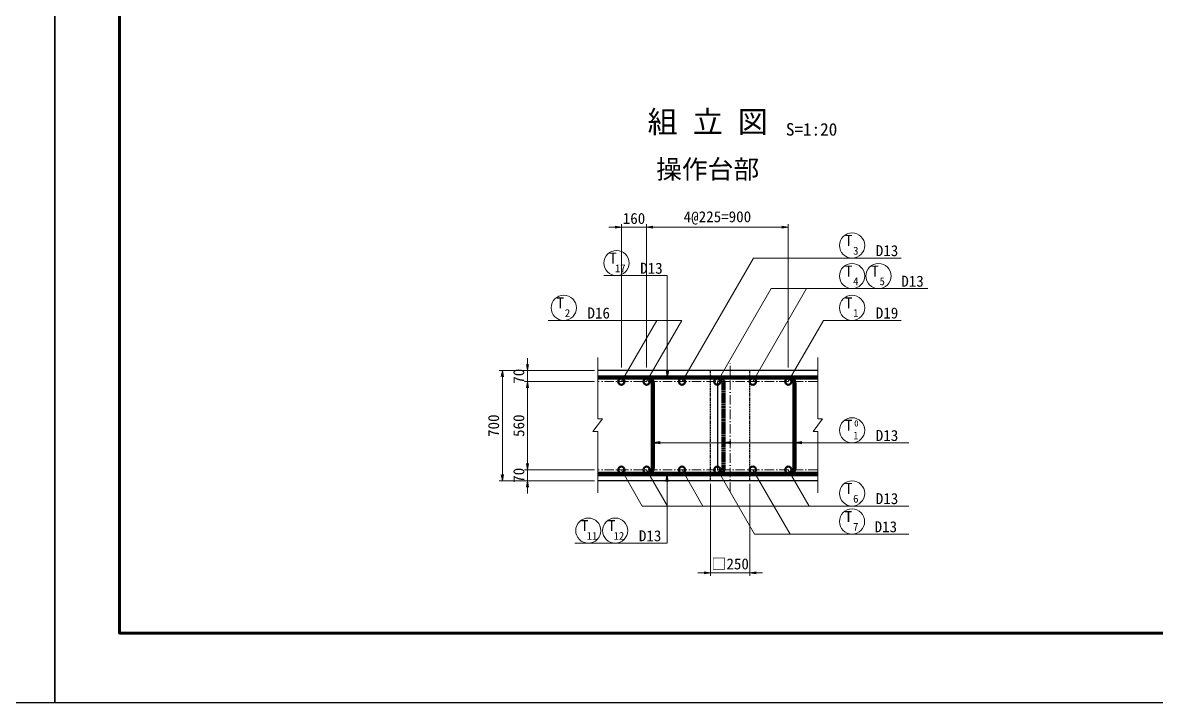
# Model space of a CAD drawing. Header units: millimetres. Extents: x 169470 to 758170, y -17820 to 11880.
# Drawn here: x 295107 to 313112, y -17820 to -7022 of the extents above; entities that cross this region are included whole.
import ezdxf
from ezdxf.enums import TextEntityAlignment as Align

# ---------------------------------------------------------------- set-up
doc = ezdxf.new("R2010")
doc.units = ezdxf.units.MM
doc.header["$LTSCALE"] = 50
doc.header["$PDSIZE"] = 300
doc.linetypes.add('DASHED2', pattern=[0.375, 0.25, -0.125])
doc.linetypes.add('SXF_一点短鎖線', pattern=[9.25, 6, -1.5, 0.25, -1.5])
doc.layers.get('Defpoints').update_dxf_attribs({"color": 151})
for name, color, linetype, lineweight in [('D-BMK', 2, 'SXF_一点短鎖線', 13), ('D-STR', 1, 'Continuous', 25), ('D-STR-DIM', 7, 'Continuous', 13), ('D-STR-HTXT', 7, 'Continuous', 13), ('D-STR-STR1', 2, 'Continuous', 50), ('D-STR-STR2', 6, 'Continuous', 50), ('D-STR-STR3', 4, 'Continuous', 50), ('D-STR-TXT', 7, 'Continuous', 13), ('D-TTL', 2, 'Continuous', 140)]:
    doc.layers.add(name, color=color, linetype=linetype, lineweight=lineweight)
doc.styles.add('YOKO_GOTHIC', font='MS Gothic.ttf')
doc.dimstyles.new('S50', dxfattribs={"dimscale": 50, "dimtxt": 3.5, "dimasz": 2, "dimexe": 1, "dimexo": 1, "dimgap": 1, "dimtad": 1, "dimdec": 0, "dimzin": 1, "dimdsep": 46, "dimtxsty": 'YOKO_GOTHIC', "dimblk": 'OPEN', "dimcen": 0, "dimclrd": 256, "dimclre": 256, "dimclrt": 256, "dimaunit": 1, "dimadec": 3, "dimazin": 0, "dimtfac": 1, "dimtdec": 0, "dimtix": 1, "dimtmove": 2, "dimatfit": 3, "dimldrblk": 'OPEN', "dimfxl": 1, "dimlwd": -1, "dimlwe": -1, "dimarcsym": 2})
doc.dimstyles.new('S50-20', dxfattribs={"dimscale": 50, "dimtxt": 3.5, "dimasz": 2, "dimexe": 1, "dimexo": 1, "dimgap": 1, "dimtad": 1, "dimdec": 0, "dimlfac": 0.4, "dimzin": 1, "dimdsep": 46, "dimtxsty": 'YOKO_GOTHIC', "dimblk": 'OPEN', "dimcen": 0, "dimclrd": 256, "dimclre": 256, "dimclrt": 256, "dimaunit": 1, "dimadec": 3, "dimazin": 0, "dimtfac": 1, "dimtdec": 0, "dimtix": 1, "dimtmove": 2, "dimatfit": 3, "dimldrblk": 'OPEN', "dimfxl": 1, "dimlwd": -1, "dimlwe": -1, "dimarcsym": 0})

# ---------------------------------------------------------------- blocks, each defined once
blk = doc.blocks.new('_Open')
at = {"color": 0, "linetype": 'ByBlock', "lineweight": -2}
for p, q in [((-1, 0.17), (0, 0)), ((-1, -0.17), (0, 0)), ((0, 0), (-1, 0))]:
    blk.add_line(p, q, dxfattribs=at)
blk = doc.blocks.new('*D3402')
at = {"layer": 'D-STR-DIM', "transparency": 16777216}
for p, q in [((304616, -12500), (304616, -10221)), ((305016, -12500), (305016, -10221)), ((304516, -10271), (304416, -10271)), ((304616, -10271), (305016, -10271)), ((305116, -10271), (305216, -10271))]:
    blk.add_line(p, q, dxfattribs=at)
at = {"layer": 'Defpoints', "color": 0, "transparency": 16777216}
for p in [(305016, -10271), (304616, -12550), (305016, -12550)]:
    blk.add_point(p, dxfattribs=at)
at = {"layer": 'D-STR-DIM', "transparency": 16777216, "xscale": 100, "yscale": 100, "zscale": 100}
blk.add_blockref('_Open', (304616, -10271), dxfattribs=at)
at = {"layer": 'D-STR-DIM', "transparency": 16777216, "xscale": 100, "yscale": 100, "zscale": 100, "rotation": 180}
blk.add_blockref('_Open', (305016, -10271), dxfattribs=at)
at = {"layer": 'D-STR-DIM', "transparency": 16777216, "insert": (304816, -10133), "char_height": 175, "attachment_point": 5, "style": 'YOKO_GOTHIC'}
blk.add_mtext('160', dxfattribs=at)
blk = doc.blocks.new('*D3403')
at = {"layer": 'D-STR-DIM', "transparency": 16777216}
for p, q in [((305016, -12500), (305016, -10221)), ((307266, -12500), (307266, -10221)), ((305116, -10271), (307166, -10271))]:
    blk.add_line(p, q, dxfattribs=at)
at = {"layer": 'Defpoints', "color": 0, "transparency": 16777216}
for p in [(307266, -10271), (305016, -12550), (307266, -12550)]:
    blk.add_point(p, dxfattribs=at)
at = {"layer": 'D-STR-DIM', "transparency": 16777216, "xscale": 100, "yscale": 100, "zscale": 100, "rotation": 180}
blk.add_blockref('_Open', (305016, -10271), dxfattribs=at)
at = {"layer": 'D-STR-DIM', "transparency": 16777216, "xscale": 100, "yscale": 100, "zscale": 100}
blk.add_blockref('_Open', (307266, -10271), dxfattribs=at)
at = {"layer": 'D-STR-DIM', "transparency": 16777216, "insert": (306141, -10124), "char_height": 175, "attachment_point": 5, "style": 'YOKO_GOTHIC'}
blk.add_mtext('4@225=900', dxfattribs=at)
blk = doc.blocks.new('*D3404')
at = {"layer": 'D-STR-DIM', "transparency": 16777216}
for p, q in [((304189, -12725), (303075, -12725)), ((303125, -14025), (303125, -12825)), ((304189, -14125), (303075, -14125))]:
    blk.add_line(p, q, dxfattribs=at)
at = {"layer": 'Defpoints', "color": 0, "transparency": 16777216}
for p in [(303125, -12725), (304239, -12725), (304239, -14125)]:
    blk.add_point(p, dxfattribs=at)
at = {"layer": 'D-STR-DIM', "transparency": 16777216, "xscale": 100, "yscale": 100, "zscale": 100}
for p, rotation in [((303125, -12725), 90), ((303125, -14125), 270)]:
    blk.add_blockref('_Open', p, dxfattribs=dict(at, rotation=rotation))
at = {"layer": 'D-STR-DIM', "transparency": 16777216, "insert": (302987, -13425), "char_height": 175, "attachment_point": 5, "rotation": 90, "style": 'YOKO_GOTHIC'}
blk.add_mtext('560', dxfattribs=at)
blk = doc.blocks.new('*D3405')
at = {"layer": 'D-STR-DIM', "transparency": 16777216}
for p, q in [((303125, -14025), (303125, -13925)), ((304189, -14125), (303075, -14125)), ((303125, -14300), (303125, -14125)), ((304189, -14300), (303075, -14300)), ((303125, -14400), (303125, -14500))]:
    blk.add_line(p, q, dxfattribs=at)
at = {"layer": 'Defpoints', "color": 0, "transparency": 16777216}
for p in [(303125, -14125), (304239, -14125), (304239, -14300)]:
    blk.add_point(p, dxfattribs=at)
at = {"layer": 'D-STR-DIM', "transparency": 16777216, "xscale": 100, "yscale": 100, "zscale": 100}
for p, rotation in [((303125, -14125), 270), ((303125, -14300), 90)]:
    blk.add_blockref('_Open', p, dxfattribs=dict(at, rotation=rotation))
at = {"layer": 'D-STR-DIM', "transparency": 16777216, "insert": (302987, -14213), "char_height": 175, "attachment_point": 5, "rotation": 90, "style": 'YOKO_GOTHIC'}
blk.add_mtext('70', dxfattribs=at)
blk = doc.blocks.new('*D3406')
at = {"layer": 'D-STR-DIM', "transparency": 16777216}
for p, q in [((303125, -12450), (303125, -12350)), ((304189, -12550), (303075, -12550)), ((303125, -12725), (303125, -12550)), ((304189, -12725), (303075, -12725)), ((303125, -12825), (303125, -12925))]:
    blk.add_line(p, q, dxfattribs=at)
at = {"layer": 'Defpoints', "color": 0, "transparency": 16777216}
for p in [(303125, -12550), (304239, -12550), (304239, -12725)]:
    blk.add_point(p, dxfattribs=at)
at = {"layer": 'D-STR-DIM', "transparency": 16777216, "xscale": 100, "yscale": 100, "zscale": 100}
for p, rotation in [((303125, -12550), 270), ((303125, -12725), 90)]:
    blk.add_blockref('_Open', p, dxfattribs=dict(at, rotation=rotation))
at = {"layer": 'D-STR-DIM', "transparency": 16777216, "insert": (302987, -12638), "char_height": 175, "attachment_point": 5, "rotation": 90, "style": 'YOKO_GOTHIC'}
blk.add_mtext('70', dxfattribs=at)
blk = doc.blocks.new('*D3407')
at = {"layer": 'D-STR-DIM', "transparency": 16777216}
for p, q in [((304189, -12550), (302675, -12550)), ((302725, -14200), (302725, -12650)), ((304189, -14300), (302675, -14300))]:
    blk.add_line(p, q, dxfattribs=at)
at = {"layer": 'Defpoints', "color": 0, "transparency": 16777216}
for p in [(302725, -12550), (304239, -12550), (304239, -14300)]:
    blk.add_point(p, dxfattribs=at)
at = {"layer": 'D-STR-DIM', "transparency": 16777216, "xscale": 100, "yscale": 100, "zscale": 100}
for p, rotation in [((302725, -12550), 90), ((302725, -14300), 270)]:
    blk.add_blockref('_Open', p, dxfattribs=dict(at, rotation=rotation))
at = {"layer": 'D-STR-DIM', "transparency": 16777216, "insert": (302587, -13425), "char_height": 175, "attachment_point": 5, "rotation": 90, "style": 'YOKO_GOTHIC'}
blk.add_mtext('700', dxfattribs=at)
blk = doc.blocks.new('*D3408')
at = {"layer": 'D-STR-DIM', "transparency": 16777216}
for p, q in [((306031, -14350), (306031, -15812)), ((306656, -14350), (306656, -15812)), ((305931, -15762), (305831, -15762)), ((306656, -15762), (306031, -15762)), ((306756, -15762), (306856, -15762))]:
    blk.add_line(p, q, dxfattribs=at)
at = {"layer": 'Defpoints', "color": 0, "transparency": 16777216}
for p in [(306031, -14300), (306656, -14300), (306031, -15762)]:
    blk.add_point(p, dxfattribs=at)
at = {"layer": 'D-STR-DIM', "transparency": 16777216, "xscale": 100, "yscale": 100, "zscale": 100}
blk.add_blockref('_Open', (306031, -15762), dxfattribs=at)
at = {"layer": 'D-STR-DIM', "transparency": 16777216, "xscale": 100, "yscale": 100, "zscale": 100, "rotation": 180}
blk.add_blockref('_Open', (306656, -15762), dxfattribs=at)
at = {"layer": 'D-STR-DIM', "transparency": 16777216, "insert": (306343, -15623), "char_height": 175, "attachment_point": 5, "style": 'YOKO_GOTHIC'}
blk.add_mtext('□250', dxfattribs=at)

msp = doc.modelspace()

# ---------------------------------------------------------------- linework, layer by layer
at = {"layer": 'D-BMK', "ltscale": 0.5}
for p, q in [((306343.42, -14474.77), (306343.42, -12413.46)), ((307733.92, -12725.15), (304239.03, -12725.15)), ((307733.92, -14125.15), (304239.03, -14125.15))]:
    msp.add_line(p, q, dxfattribs=at)
at = {"layer": 'D-STR'}
for p, q in [((307733.92, -12550.15), (304239.03, -12550.15)), ((307733.92, -14300.15), (304239.03, -14300.15))]:
    msp.add_line(p, q, dxfattribs=at)
at = {"layer": 'D-STR', "linetype": 'DASHED2', "ltscale": 1.5}
for p, q in [((306030.92, -14300.15), (306030.92, -12550.15)), ((306655.92, -14300.15), (306655.92, -12550.15))]:
    msp.add_line(p, q, dxfattribs=at)
at = {"layer": 'D-STR-HTXT'}
for p, q in [((305578.42, -12725.15), (306712.3, -10761.21)), ((309059.94, -10761.21), (306712.3, -10761.21)), ((304337.95, -11040.47), (305344.51, -11040.47)), ((306140.92, -12725.15), (306994.55, -11246.62)), ((306703.42, -12725.15), (307557.05, -11246.62)), ((309484.1, -11246.62), (306994.55, -11246.62)), ((305577.91, -11751.75), (303452.92, -11751.75)), ((304615.92, -12725.15), (305177.91, -11751.75)), ((305015.92, -12725.15), (305577.91, -11751.75)), ((307265.92, -12725.15), (307827.91, -11751.75)), ((309059.94, -11751.75), (307827.91, -11751.75)), ((309180.83, -13697.82), (305130.92, -13697.82)), ((304615.92, -14125.15), (304948.3, -14700.85)), ((305015.92, -14125.15), (305348.3, -14700.85)), ((305578.42, -14125.15), (305910.8, -14700.85)), ((306140.92, -14125.15), (306731.37, -15147.84)), ((306703.42, -14125.15), (307293.87, -15147.84)), ((307265.92, -14125.15), (307598.3, -14700.85)), ((309180.83, -14700.85), (304948.3, -14700.85)), ((303874.91, -15291.78), (305342.57, -15291.78)), ((309180.83, -15147.84), (306731.37, -15147.84))]:
    msp.add_line(p, q, dxfattribs=at)
for points in [[(304239.03, -14493.59), (304239.03, -13515.11), (304164.03, -13515.11), (304314.03, -13315.11), (304239.03, -13315.11), (304239.03, -12341.94)], [(307733.92, -14493.59), (307733.92, -13515.11), (307658.93, -13515.11), (307808.92, -13315.11), (307733.92, -13315.11), (307733.92, -12341.94)]]:
    msp.add_lwpolyline(points, dxfattribs=at)
for centre in [(308279.62, -10561.21), (304537.95, -10840.47), (308279.62, -11046.62), (308699.34, -11046.62), (303700.55, -11551.75), (308279.62, -11551.75), (308279.62, -13497.82), (308279.62, -14500.85), (308278.6, -14947.84), (304090.24, -15091.78), (304516.91, -15091.78)]:
    msp.add_circle(centre, 200, dxfattribs=at)
at = {"layer": 'D-STR-STR1'}
for p, q in [((307733.92, -12641.15), (304239.03, -12641.15)), ((307733.92, -12675.15), (304239.03, -12675.15)), ((307733.92, -14175.15), (304239.03, -14175.15)), ((307733.92, -14209.15), (304239.03, -14209.15))]:
    msp.add_line(p, q, dxfattribs=at)
at = {"layer": 'D-STR-STR2'}
for centre in [(304615.92, -12725.15), (305015.92, -12725.15), (305578.42, -12725.15), (306140.92, -12725.15), (306703.42, -12725.15), (307265.92, -12725.15), (304615.92, -14125.15), (305015.92, -14125.15), (305578.42, -14125.15), (306140.92, -14125.15), (306703.42, -14125.15), (307265.92, -14125.15)]:
    msp.add_circle(centre, 50, dxfattribs=at)
at = {"layer": 'D-STR-STR3'}
for p, q in [((305015.92, -12641.15), (304846.92, -12641.15)), ((304846.92, -12641.15), (304846.92, -12675.15)), ((305015.92, -12675.15), (304846.92, -12675.15)), ((305096.92, -12756.15), (305096.92, -14094.15)), ((305130.92, -12756.15), (305130.92, -14094.15)), ((307265.92, -12641.15), (307096.92, -12641.15)), ((307096.92, -12641.15), (307096.92, -12675.15)), ((307265.92, -12675.15), (307096.92, -12675.15)), ((307346.92, -12756.15), (307346.92, -14094.15)), ((307380.92, -12756.15), (307380.92, -14094.15)), ((305015.92, -14175.15), (304846.92, -14175.15)), ((304846.92, -14209.15), (304846.92, -14175.15)), ((305015.92, -14209.15), (304846.92, -14209.15)), ((307265.92, -14175.15), (307096.92, -14175.15)), ((307096.92, -14209.15), (307096.92, -14175.15)), ((307265.92, -14209.15), (307096.92, -14209.15))]:
    msp.add_line(p, q, dxfattribs=at)
at = {"layer": 'D-STR-STR3', "linetype": 'DASHED2'}
for p, q in [((306140.92, -12641.15), (305971.92, -12641.15)), ((305971.92, -12641.15), (305971.92, -12675.15)), ((306140.92, -12675.15), (305971.92, -12675.15)), ((306221.92, -12756.15), (306221.92, -14094.15)), ((306255.92, -12756.15), (306255.92, -14094.15)), ((306140.92, -14175.15), (305971.92, -14175.15)), ((305971.92, -14209.15), (305971.92, -14175.15)), ((306140.92, -14209.15), (305971.92, -14209.15))]:
    msp.add_line(p, q, dxfattribs=at)
at = {"layer": 'D-STR-STR3'}
for centre, radius, start, end in [((305015.92, -12756.15), 115, 0, 90), ((305015.92, -12756.15), 81, 0, 90), ((307265.92, -12756.15), 115, 0, 90), ((307265.92, -12756.15), 81, 0, 90), ((305015.92, -14094.15), 81, 270, 0), ((305015.92, -14094.15), 115, 270, 0), ((307265.92, -14094.15), 81, 270, 0), ((307265.92, -14094.15), 115, 270, 0)]:
    msp.add_arc(centre, radius, start, end, dxfattribs=at)
at = {"layer": 'D-STR-STR3', "linetype": 'DASHED2'}
for centre, radius, start, end in [((306140.92, -12756.15), 115, 0, 90), ((306140.92, -12756.15), 81, 0, 90), ((306140.92, -14094.15), 81, 270, 0), ((306140.92, -14094.15), 115, 270, 0)]:
    msp.add_arc(centre, radius, start, end, dxfattribs=at)
at = {"layer": 'D-TTL'}
msp.add_lwpolyline([(296644.53, 10780), (296644.53, -16720), (336644.53, -16720), (336644.53, 10780)], close=True, dxfattribs=at)
at = {"layer": 'Defpoints'}
msp.add_line((306140.92, -12725.15), (306140.92, -14125.15), dxfattribs=at)
at = {"layer": 'Defpoints', "color": 1}
for points in [[(253569.53, 11880), (253569.53, -17820), (295619.53, -17820), (295619.53, 11880)], [(295619.53, 11880), (295619.53, -17820), (337669.53, -17820), (337669.53, 11880)]]:
    msp.add_lwpolyline(points, close=True, dxfattribs=at)

# ---------------------------------------------------------------- texts
at = {"layer": 'D-STR-TXT', "style": 'YOKO_GOTHIC'}
for s, height, p in [('組 立 図', 350, (305986.48, -8876.97)), ('S=1:20', 200, (307636.25, -8876.97))]:
    msp.add_text(s, height=height, dxfattribs=at).set_placement(p, align=Align.BOTTOM_CENTER)
for s, height, p in [('操作台部', 300, (305986.48, -9501.25)), ('T', 175, (308223.35, -10569.53)), ('3', 125, (308339.01, -10707.33)), ('T', 175, (304481.67, -10848.79)), ('17', 125, (304597.33, -10986.59)), ('T', 175, (308223.35, -11054.94)), ('T', 175, (308643.07, -11054.94)), ('4', 125, (308339.01, -11192.74)), ('5', 125, (308758.73, -11192.74)), ('T', 175, (303644.27, -11560.07)), ('T', 175, (308223.35, -11560.07)), ('2', 125, (303759.94, -11697.87)), ('1', 125, (308339.01, -11697.87)), ('T', 175, (308223.35, -13506.13)), ('0', 100, (308347.75, -13437.63)), ('1', 125, (308339.01, -13643.94)), ('T', 175, (308223.35, -14509.17)), ('6', 125, (308339.01, -14646.97)), ('T', 175, (304033.97, -15100.09)), ('T', 175, (304460.63, -15100.09)), ('T', 175, (308222.33, -14956.16)), ('11', 125, (304149.63, -15237.9)), ('12', 125, (304576.3, -15237.9)), ('7', 125, (308337.99, -15093.96))]:
    msp.add_text(s, height=height, dxfattribs=at).set_placement(p, align=Align.CENTER)
for s, p in [('D13', (308656.15, -10731.21)), ('D13', (304914.47, -11010.47)), ('D13', (309061.25, -11216.62)), ('D16', (304077.07, -11721.75)), ('D19', (308656.15, -11721.75)), ('D13', (308656.15, -13667.82)), ('D13', (308656.15, -14670.85)), ('D13', (308637.45, -15117.84)), ('D13', (304893.43, -15261.78))]:
    msp.add_text(s, height=175, dxfattribs=at).set_placement(p)

# ---------------------------------------------------------------- dimensions: what is measured, and where the dimension line sits
at = {"layer": 'D-STR-DIM'}
dim = msp.add_linear_dim(base=(305015.92, -10270.73), p1=(304615.92, -12550.15), p2=(305015.92, -12550.15), dimstyle='S50-20', dxfattribs=at)
dim.commit()
dim.dimension.update_dxf_attribs({"geometry": '*D3402', "text_midpoint": (304815.92, -10133.23)})
dim = msp.add_linear_dim(base=(307265.92, -10270.73), p1=(305015.92, -12550.15), p2=(307265.92, -12550.15), text='4@225=<>', dimstyle='S50-20', dxfattribs=at)
dim.commit()
dim.dimension.update_dxf_attribs({"geometry": '*D3403', "text_midpoint": (306140.92, -10123.91)})
for base, p1, p2, picture, middle in [((303124.56, -12550.15), (304239.03, -12725.15), (304239.03, -12550.15), '*D3406', (302987.06, -12637.65)), ((302724.56, -12550.15), (304239.03, -14300.15), (304239.03, -12550.15), '*D3407', (302587.06, -13425.15)), ((303124.56, -12725.15), (304239.03, -14125.15), (304239.03, -12725.15), '*D3404', (302987.06, -13425.15)), ((303124.56, -14125.15), (304239.03, -14300.15), (304239.03, -14125.15), '*D3405', (302987.06, -14212.65))]:
    dim = msp.add_linear_dim(base=base, p1=p1, p2=p2, angle=90, dimstyle='S50-20', dxfattribs=at)
    dim.commit()
    dim.dimension.update_dxf_attribs({"geometry": picture, "text_midpoint": middle})
dim = msp.add_linear_dim(base=(306030.92, -15761.85), p1=(306655.92, -14300.15), p2=(306030.92, -14300.15), angle=180, text='□<>', dimstyle='S50-20', dxfattribs=at)
dim.commit()
dim.dimension.update_dxf_attribs({"geometry": '*D3408', "text_midpoint": (306343.42, -15622.57)})

# ---------------------------------------------------------------- leaders
at = {"layer": 'D-STR-HTXT'}
for points in [[(305344.51, -12641.15), (305344.51, -11040.47)], [(305342.57, -14209.15), (305342.57, -15291.78)]]:
    msp.add_leader(points, dimstyle='S50', dxfattribs=at)
for points in [[(305130.92, -13697.82), (305882.47, -13697.82)], [(306255.92, -13697.82), (307007.47, -13697.82)], [(307380.92, -13697.82), (308132.47, -13697.82)]]:
    msp.add_leader(points, dimstyle='S50', override={"dimgap": 1, "dimtad": 0}, dxfattribs=at)

doc.saveas('drawing.dxf')
